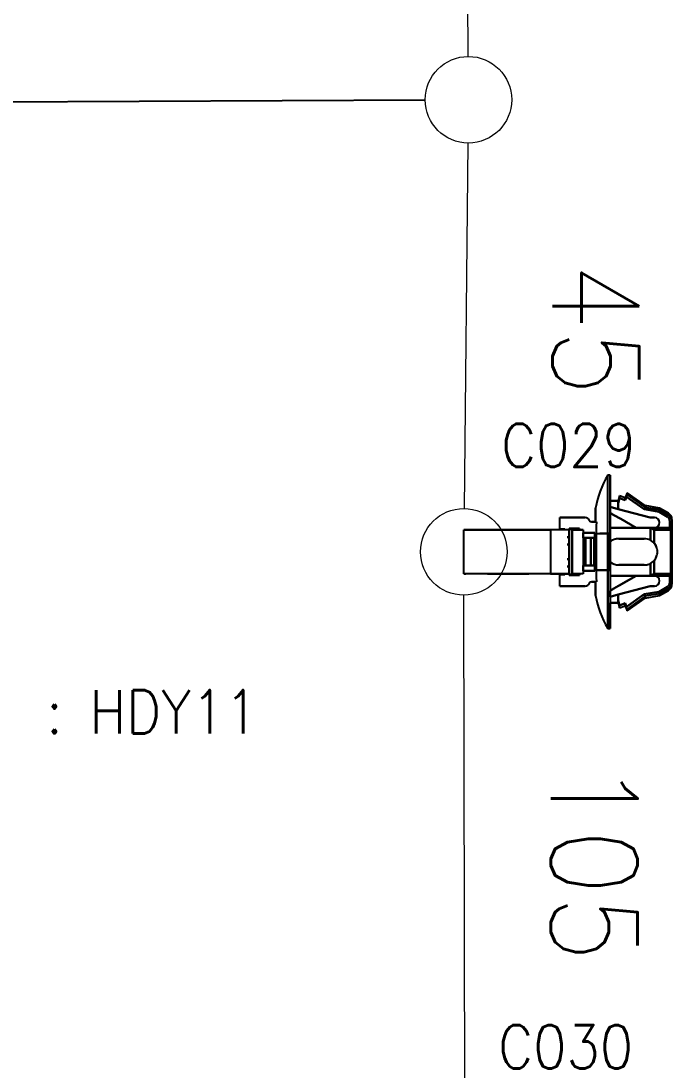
# Model space of a CAD drawing. Header units: inches. Extents: x 47316 to 59086, y 3141 to 11743.
# Drawn here: x 54274.4 to 54312, y 9670.2 to 9730.9 of the extents above; entities that cross this region are included whole.
import ezdxf

# ---------------------------------------------------------------- set-up
doc = ezdxf.new("R2010")
doc.units = ezdxf.units.IN
doc.header["$MEASUREMENT"] = 0
doc.styles.get("Standard").update_dxf_attribs({"font": ''})
doc.styles.get('Standard').set_extended_font_data('SimSun')
doc.linetypes.add('_VH_FELT_TAPE', pattern='A,0.4,-0.7,["FELT",Standard,S=0.3,R=0,X=-0.5,Y=-0.15],-0.7', length=1.8)
doc.linetypes.add('_VH_SPACE_TAPE_1', pattern='A,0.0001,[17,VeSys.shx,S=0.1,R=0,X=0,Y=0],-0.4,[17,VeSys.shx,S=0.1,R=0,X=0,Y=0],-0.4,[17,VeSys.shx,S=0.1,R=0,X=0,Y=0],-0.4,[18,VeSys.shx,S=0.1,R=0,X=0,Y=0],-0.5,[18,VeSys.shx,S=0.1,R=180,X=0.1,Y=0],-0.1,[17,VeSys.shx,S=0.1,R=0,X=0,Y=0],-0.4,[17,VeSys.shx,S=0.1,R=0,X=0,Y=0],-0.4,[17,VeSys.shx,S=0.1,R=0,X=0,Y=0],-0.4', length=3.0001)

msp = doc.modelspace()

# ---------------------------------------------------------------- linework, layer by layer
at = {"color": 0, "linetype": '_VH_FELT_TAPE', "lineweight": 15, "ltscale": 5}
for p, q in [((54300.014, 9751.052), (54300.248, 9728.809)), ((54300.249, 9723.809), (54300.034, 9702.698)), ((54300.077, 9668.142), (54300.014, 9697.698))]:
    msp.add_line(p, q, dxfattribs=at)
at = {"color": 0, "linetype": '_VH_SPACE_TAPE_1', "lineweight": -3, "ltscale": 5}
msp.add_line((54237.939, 9726.019), (54297.774, 9726.297), dxfattribs=at)
at = {"color": 7, "ltscale": 0.2}
for p, q in [((54308.33, 9701.251), (54308.33, 9704.619)), ((54308.33, 9701.251), (54308.33, 9704.619)), ((54308.457, 9701.251), (54308.457, 9704.619)), ((54308.457, 9704.619), (54308.457, 9701.251)), ((54308.33, 9695.778), (54308.33, 9699.146)), ((54308.33, 9699.146), (54308.33, 9695.778)), ((54308.457, 9699.146), (54308.457, 9695.778)), ((54308.457, 9699.146), (54308.457, 9695.778))]:
    msp.add_line(p, q, dxfattribs=at)
at = {"color": 7, "ltscale": 0.0075}
for p, q in [((54308.33, 9704.619), (54308.457, 9704.619)), ((54308.457, 9704.619), (54308.33, 9704.619)), ((54311.909, 9701.94), (54312.035, 9701.94)), ((54311.909, 9701.94), (54312.035, 9701.94)), ((54312.035, 9701.588), (54311.909, 9701.588)), ((54306.099, 9701.04), (54305.973, 9701.04)), ((54305.973, 9701.04), (54306.099, 9701.04)), ((54308.33, 9701.251), (54308.457, 9701.251)), ((54308.457, 9701.251), (54308.33, 9701.251)), ((54305.973, 9700.619), (54306.099, 9700.619)), ((54306.099, 9700.619), (54305.973, 9700.619)), ((54306.099, 9699.777), (54305.973, 9699.777)), ((54305.973, 9699.777), (54306.099, 9699.777)), ((54305.973, 9699.356), (54306.099, 9699.356)), ((54306.099, 9699.356), (54305.973, 9699.356)), ((54308.457, 9699.146), (54308.33, 9699.146)), ((54308.33, 9699.146), (54308.457, 9699.146)), ((54312.035, 9698.457), (54311.909, 9698.457)), ((54312.035, 9698.457), (54311.909, 9698.457)), ((54308.33, 9695.778), (54308.457, 9695.778)), ((54308.457, 9695.778), (54308.33, 9695.778))]:
    msp.add_line(p, q, dxfattribs=at)
at = {"color": 7, "ltscale": 0.087396}
for p, q in [((54308.457, 9704.619), (54308.457, 9703.147)), ((54308.457, 9695.778), (54308.457, 9697.25)), ((54308.457, 9695.778), (54308.457, 9697.25))]:
    msp.add_line(p, q, dxfattribs=at)
at = {"color": 7, "ltscale": 0.0875}
for p, q in [((54308.457, 9703.145), (54308.457, 9704.619)), ((54310.435, 9700.956), (54308.962, 9700.956)), ((54308.962, 9700.956), (54310.435, 9700.956)), ((54308.962, 9699.441), (54310.435, 9699.441)), ((54310.435, 9699.441), (54308.962, 9699.441)), ((54310.435, 9699.441), (54308.962, 9699.441))]:
    msp.add_line(p, q, dxfattribs=at)
at = {"color": 7, "ltscale": 0.018183}
msp.add_line((54309.004, 9703.44), (54308.92, 9703.145), dxfattribs=at)
at = {"color": 7, "ltscale": 0.018199}
for p, q in [((54308.92, 9703.003), (54309.004, 9703.298)), ((54309.004, 9703.298), (54308.92, 9703.003)), ((54308.92, 9697.394), (54309.004, 9697.099)), ((54309.004, 9697.099), (54308.92, 9697.394))]:
    msp.add_line(p, q, dxfattribs=at)
at = {"color": 7, "ltscale": 0.008429}
for p, q in [((54309.004, 9703.298), (54309.004, 9703.44)), ((54309.32, 9697.225), (54309.32, 9697.083))]:
    msp.add_line(p, q, dxfattribs=at)
at = {"color": 7, "ltscale": 0.020195}
for p, q in [((54309.32, 9703.314), (54309.004, 9703.44)), ((54309.004, 9703.298), (54309.32, 9703.172)), ((54309.32, 9703.172), (54309.004, 9703.298)), ((54309.004, 9697.099), (54309.32, 9697.225)), ((54309.32, 9697.225), (54309.004, 9697.099)), ((54309.004, 9696.957), (54309.32, 9697.083))]:
    msp.add_line(p, q, dxfattribs=at)
at = {"color": 7, "ltscale": 0.008438}
msp.add_line((54309.004, 9703.44), (54309.004, 9703.298), dxfattribs=at)
at = {"color": 7, "ltscale": 0.002185}
msp.add_line((54309.004, 9703.37), (54309.004, 9703.407), dxfattribs=at)
at = {"color": 7, "ltscale": 0.019}
msp.add_line((54309.446, 9703.608), (54309.32, 9703.314), dxfattribs=at)
at = {"color": 7, "ltscale": 0.013619}
for p, q in [((54309.32, 9703.172), (54309.41, 9703.382)), ((54309.41, 9703.382), (54309.32, 9703.172)), ((54309.32, 9697.225), (54309.41, 9697.014)), ((54309.41, 9697.014), (54309.32, 9697.225))]:
    msp.add_line(p, q, dxfattribs=at)
at = {"color": 7, "ltscale": 0.0009}
msp.add_line((54309.32, 9703.299), (54309.32, 9703.314), dxfattribs=at)
at = {"color": 7, "ltscale": 0.000912}
for p, q in [((54309.32, 9703.313), (54309.32, 9703.298)), ((54309.004, 9696.973), (54309.004, 9696.957))]:
    msp.add_line(p, q, dxfattribs=at)
at = {"color": 7, "ltscale": 0.002856}
msp.add_line((54309.32, 9703.308), (54309.32, 9703.26), dxfattribs=at)
at = {"color": 7, "ltscale": 0.002869}
msp.add_line((54309.32, 9703.26), (54309.32, 9703.308), dxfattribs=at)
at = {"color": 7, "ltscale": 0.002832}
msp.add_line((54309.32, 9703.251), (54309.32, 9703.299), dxfattribs=at)
at = {"color": 7, "ltscale": 0.00282}
for p, q in [((54309.32, 9703.298), (54309.32, 9703.251)), ((54309.004, 9697.02), (54309.004, 9696.973))]:
    msp.add_line(p, q, dxfattribs=at)
at = {"color": 7, "ltscale": 0.074459}
for p, q in [((54309.41, 9703.382), (54310.43, 9702.654)), ((54310.43, 9702.654), (54309.41, 9703.382)), ((54309.41, 9697.014), (54310.43, 9697.743)), ((54310.43, 9697.743), (54309.41, 9697.014))]:
    msp.add_line(p, q, dxfattribs=at)
at = {"color": 7, "ltscale": 4.3e-05}
msp.add_line((54309.446, 9703.608), (54309.446, 9703.607), dxfattribs=at)
at = {"color": 7, "ltscale": 0.075271}
for p, q in [((54310.477, 9702.871), (54309.446, 9703.608)), ((54309.446, 9703.504), (54310.477, 9702.768)), ((54310.477, 9702.768), (54309.446, 9703.504)), ((54310.477, 9697.629), (54309.446, 9696.892)), ((54309.446, 9696.789), (54310.477, 9697.525))]:
    msp.add_line(p, q, dxfattribs=at)
at = {"color": 7, "ltscale": 4.9e-05}
msp.add_line((54309.446, 9703.608), (54309.446, 9703.607), dxfattribs=at)
at = {"color": 7, "ltscale": 0.000903}
msp.add_line((54309.446, 9703.607), (54309.446, 9703.592), dxfattribs=at)
at = {"color": 7, "ltscale": 0.000916}
msp.add_line((54309.446, 9703.607), (54309.446, 9703.592), dxfattribs=at)
at = {"color": 7, "ltscale": 0.005222}
msp.add_line((54309.446, 9703.592), (54309.446, 9703.504), dxfattribs=at)
at = {"color": 7, "ltscale": 0.005249}
msp.add_line((54309.446, 9703.592), (54309.446, 9703.504), dxfattribs=at)
at = {"color": 7, "ltscale": 0.047501}
for p, q in [((54307.615, 9702.724), (54307.615, 9701.924)), ((54307.615, 9701.924), (54307.615, 9702.724)), ((54307.615, 9698.472), (54307.615, 9697.672)), ((54307.615, 9697.672), (54307.615, 9698.472))]:
    msp.add_line(p, q, dxfattribs=at)
at = {"color": 7, "ltscale": 0.027499}
for p, q in [((54308.92, 9703.145), (54308.457, 9703.145)), ((54308.457, 9703.145), (54308.92, 9703.145)), ((54308.92, 9697.251), (54308.457, 9697.251)), ((54308.457, 9697.251), (54308.92, 9697.251))]:
    msp.add_line(p, q, dxfattribs=at)
at = {"color": 7, "ltscale": 0.028456}
for p, q in [((54308.92, 9702.67), (54308.457, 9702.793)), ((54308.457, 9702.793), (54308.92, 9702.67)), ((54308.92, 9697.727), (54308.457, 9697.604)), ((54308.457, 9697.604), (54308.92, 9697.727))]:
    msp.add_line(p, q, dxfattribs=at)
at = {"color": 7, "ltscale": 0.020602}
for p, q in [((54308.457, 9702.793), (54308.457, 9702.446)), ((54308.457, 9697.604), (54308.457, 9697.951)), ((54308.457, 9697.604), (54308.457, 9697.951))]:
    msp.add_line(p, q, dxfattribs=at)
at = {"color": 7, "ltscale": 0.020749}
msp.add_line((54308.457, 9702.444), (54308.457, 9702.793), dxfattribs=at)
at = {"color": 7, "ltscale": 0.000342}
for p, q in [((54308.92, 9703.14), (54308.92, 9703.145)), ((54308.92, 9697.251), (54308.92, 9697.257))]:
    msp.add_line(p, q, dxfattribs=at)
at = {"color": 7, "ltscale": 0.006641}
msp.add_line((54308.92, 9703.145), (54308.92, 9703.034), dxfattribs=at)
at = {"color": 7, "ltscale": 0.002142}
msp.add_line((54308.92, 9703.109), (54308.92, 9703.145), dxfattribs=at)
at = {"color": 7, "ltscale": 0.00033}
for p, q in [((54308.92, 9703.145), (54308.92, 9703.14)), ((54308.92, 9697.257), (54308.92, 9697.251)), ((54309.32, 9697.083), (54309.32, 9697.089))]:
    msp.add_line(p, q, dxfattribs=at)
at = {"color": 7, "ltscale": 0.002136}
msp.add_line((54308.92, 9703.145), (54308.92, 9703.109), dxfattribs=at)
at = {"color": 7, "ltscale": 0.001825}
msp.add_line((54308.92, 9703.14), (54308.92, 9703.109), dxfattribs=at)
at = {"color": 7, "ltscale": 0.003674}
for p, q in [((54308.92, 9703.078), (54308.92, 9703.14)), ((54308.92, 9697.257), (54308.92, 9697.319))]:
    msp.add_line(p, q, dxfattribs=at)
at = {"color": 7, "ltscale": 0.006299}
msp.add_line((54308.92, 9703.003), (54308.92, 9703.109), dxfattribs=at)
at = {"color": 7, "ltscale": 0.006305}
msp.add_line((54308.92, 9703.109), (54308.92, 9703.003), dxfattribs=at)
at = {"color": 7, "ltscale": 0.00329}
msp.add_line((54308.92, 9703.022), (54308.92, 9703.078), dxfattribs=at)
at = {"color": 7, "ltscale": 0.019785}
for p, q in [((54308.92, 9702.67), (54308.92, 9703.003)), ((54308.92, 9703.003), (54308.92, 9702.67)), ((54308.92, 9697.727), (54308.92, 9697.394)), ((54308.92, 9697.394), (54308.92, 9697.727))]:
    msp.add_line(p, q, dxfattribs=at)
at = {"color": 7, "ltscale": 0.11383}
for p, q in [((54310.772, 9702.177), (54308.92, 9702.67)), ((54308.92, 9702.67), (54310.772, 9702.177)), ((54310.772, 9698.22), (54308.92, 9697.727)), ((54308.92, 9697.727), (54310.772, 9698.22))]:
    msp.add_line(p, q, dxfattribs=at)
at = {"color": 7, "ltscale": 0.004715}
msp.add_line((54309.32, 9703.172), (54309.32, 9703.251), dxfattribs=at)
at = {"color": 7, "ltscale": 0.004687}
msp.add_line((54309.32, 9703.251), (54309.32, 9703.172), dxfattribs=at)
at = {"color": 7, "ltscale": 0.004321}
for p, q in [((54310.458, 9702.721), (54310.43, 9702.654)), ((54310.43, 9702.654), (54310.458, 9702.721)), ((54310.43, 9697.743), (54310.458, 9697.676)), ((54310.458, 9697.676), (54310.43, 9697.743))]:
    msp.add_line(p, q, dxfattribs=at)
at = {"color": 7, "ltscale": 0.000205}
for p, q in [((54310.46, 9702.724), (54310.458, 9702.721)), ((54310.458, 9702.721), (54310.46, 9702.724)), ((54310.458, 9697.676), (54310.46, 9697.673)), ((54310.46, 9697.673), (54310.458, 9697.676))]:
    msp.add_line(p, q, dxfattribs=at)
at = {"color": 7, "ltscale": 0.002621}
for p, q in [((54310.477, 9702.765), (54310.46, 9702.724)), ((54310.46, 9702.724), (54310.477, 9702.765)), ((54310.46, 9697.673), (54310.477, 9697.632)), ((54310.477, 9697.632), (54310.46, 9697.673))]:
    msp.add_line(p, q, dxfattribs=at)
at = {"color": 7, "ltscale": 0.006168}
for p, q in [((54310.477, 9702.768), (54310.477, 9702.871)), ((54310.477, 9702.871), (54310.477, 9702.768))]:
    msp.add_line(p, q, dxfattribs=at)
at = {"color": 7, "ltscale": 0.05076}
for p, q in [((54311.319, 9702.724), (54310.477, 9702.871)), ((54310.477, 9697.525), (54311.319, 9697.673))]:
    msp.add_line(p, q, dxfattribs=at)
at = {"color": 7, "ltscale": 0.050773}
for p, q in [((54310.477, 9702.765), (54311.319, 9702.617)), ((54311.319, 9702.617), (54310.477, 9702.765)), ((54311.319, 9697.78), (54310.477, 9697.632))]:
    msp.add_line(p, q, dxfattribs=at)
at = {"color": 7, "ltscale": 0.006223}
for p, q in [((54311.319, 9702.724), (54311.319, 9702.619)), ((54311.319, 9702.724), (54311.319, 9702.619)), ((54311.319, 9697.673), (54311.319, 9697.778))]:
    msp.add_line(p, q, dxfattribs=at)
at = {"color": 7, "ltscale": 0.034946}
for p, q in [((54311.827, 9702.426), (54311.319, 9702.724)), ((54311.319, 9697.673), (54311.827, 9697.971))]:
    msp.add_line(p, q, dxfattribs=at)
at = {"color": 7, "ltscale": 0.025}
for p, q in [((54305.973, 9702.177), (54305.552, 9702.177)), ((54306.093, 9700.619), (54306.093, 9701.04)), ((54306.093, 9700.619), (54306.093, 9701.04)), ((54306.099, 9700.619), (54306.099, 9701.04)), ((54306.093, 9699.356), (54306.093, 9699.777)), ((54306.093, 9699.356), (54306.093, 9699.777))]:
    msp.add_line(p, q, dxfattribs=at)
at = {"color": 7, "ltscale": 0.039999}
for p, q in [((54305.552, 9701.504), (54305.552, 9702.177)), ((54305.552, 9701.504), (54305.552, 9702.177)), ((54305.552, 9698.22), (54305.552, 9698.893)), ((54305.552, 9698.22), (54305.552, 9698.893))]:
    msp.add_line(p, q, dxfattribs=at)
at = {"color": 7, "ltscale": 0.022501}
for p, q in [((54305.552, 9702.177), (54305.931, 9702.177)), ((54305.552, 9702.177), (54305.931, 9702.177)), ((54305.552, 9698.22), (54305.931, 9698.22)), ((54305.931, 9698.22), (54305.552, 9698.22))]:
    msp.add_line(p, q, dxfattribs=at)
at = {"color": 7, "ltscale": 0.064999}
for p, q in [((54305.931, 9702.177), (54307.025, 9702.177)), ((54305.931, 9702.177), (54307.025, 9702.177)), ((54305.931, 9698.22), (54307.025, 9698.22)), ((54307.025, 9698.22), (54305.931, 9698.22))]:
    msp.add_line(p, q, dxfattribs=at)
at = {"color": 7, "ltscale": 0.0625}
msp.add_line((54307.025, 9702.177), (54305.973, 9702.177), dxfattribs=at)
at = {"color": 7, "ltscale": 0.015289}
msp.add_line((54308.68, 9702.318), (54308.456, 9702.444), dxfattribs=at)
at = {"color": 7, "ltscale": 0.015242}
for p, q in [((54308.456, 9702.444), (54308.68, 9702.318)), ((54308.68, 9698.079), (54308.456, 9697.953))]:
    msp.add_line(p, q, dxfattribs=at)
at = {"color": 7, "ltscale": 0.02697}
msp.add_line((54309.075, 9702.094), (54308.68, 9702.318), dxfattribs=at)
at = {"color": 7, "ltscale": 0.026985}
for p, q in [((54308.68, 9702.318), (54309.075, 9702.094)), ((54309.075, 9698.303), (54308.68, 9698.079))]:
    msp.add_line(p, q, dxfattribs=at)
at = {"color": 7, "ltscale": 0.065039}
msp.add_line((54309.972, 9701.588), (54309.019, 9702.126), dxfattribs=at)
at = {"color": 7, "ltscale": 0.06116}
msp.add_line((54309.972, 9701.588), (54309.075, 9702.094), dxfattribs=at)
at = {"color": 7, "ltscale": 0.061156}
for p, q in [((54309.075, 9702.094), (54309.972, 9701.588)), ((54309.972, 9698.809), (54309.075, 9698.303))]:
    msp.add_line(p, q, dxfattribs=at)
at = {"color": 7, "ltscale": 0.051095}
for p, q in [((54310.43, 9702.654), (54311.278, 9702.505)), ((54311.278, 9702.505), (54310.43, 9702.654)), ((54310.43, 9697.743), (54311.278, 9697.892)), ((54311.278, 9697.892), (54310.43, 9697.743))]:
    msp.add_line(p, q, dxfattribs=at)
at = {"color": 7, "ltscale": 0.014999}
for p, q in [((54311.025, 9702.177), (54310.772, 9702.177)), ((54310.772, 9702.177), (54311.025, 9702.177)), ((54311.025, 9698.22), (54310.772, 9698.22)), ((54311.025, 9698.22), (54310.772, 9698.22)), ((54310.772, 9698.22), (54311.025, 9698.22))]:
    msp.add_line(p, q, dxfattribs=at)
at = {"color": 7, "ltscale": 0.004276}
for p, q in [((54311.302, 9702.573), (54311.278, 9702.505)), ((54311.278, 9702.505), (54311.303, 9702.573)), ((54311.303, 9697.824), (54311.278, 9697.892)), ((54311.278, 9697.892), (54311.302, 9697.824))]:
    msp.add_line(p, q, dxfattribs=at)
at = {"color": 7, "ltscale": 0.0329}
for p, q in [((54311.278, 9702.505), (54311.755, 9702.224)), ((54311.755, 9702.224), (54311.278, 9702.505)), ((54311.278, 9697.892), (54311.755, 9698.173)), ((54311.755, 9698.173), (54311.278, 9697.892))]:
    msp.add_line(p, q, dxfattribs=at)
at = {"color": 7, "ltscale": 0.002806}
for p, q in [((54311.319, 9702.617), (54311.302, 9702.573)), ((54311.302, 9697.824), (54311.319, 9697.78))]:
    msp.add_line(p, q, dxfattribs=at)
at = {"color": 7, "ltscale": 0.00266}
for p, q in [((54311.304, 9702.575), (54311.319, 9702.617)), ((54311.319, 9697.78), (54311.304, 9697.822))]:
    msp.add_line(p, q, dxfattribs=at)
at = {"color": 7, "ltscale": 0.034208}
for p, q in [((54311.816, 9702.327), (54311.319, 9702.619)), ((54311.816, 9698.07), (54311.319, 9697.778))]:
    msp.add_line(p, q, dxfattribs=at)
at = {"color": 7, "ltscale": 0.000128}
for p, q in [((54311.319, 9702.617), (54311.319, 9702.619)), ((54311.319, 9697.778), (54311.319, 9697.78)), ((54311.319, 9697.78), (54311.319, 9697.778))]:
    msp.add_line(p, q, dxfattribs=at)
at = {"color": 7, "ltscale": 0.034163}
for p, q in [((54311.319, 9702.617), (54311.816, 9702.327)), ((54311.816, 9698.07), (54311.319, 9697.78))]:
    msp.add_line(p, q, dxfattribs=at)
at = {"color": 7, "ltscale": 0.007092}
for p, q in [((54311.755, 9702.224), (54311.816, 9702.327)), ((54311.816, 9702.327), (54311.755, 9702.224)), ((54311.816, 9698.07), (54311.755, 9698.173)), ((54311.755, 9698.173), (54311.816, 9698.07))]:
    msp.add_line(p, q, dxfattribs=at)
at = {"color": 7, "ltscale": 0.005864}
msp.add_line((54311.828, 9702.425), (54311.816, 9702.327), dxfattribs=at)
at = {"color": 7, "ltscale": 0.005865}
for p, q in [((54311.827, 9702.425), (54311.816, 9702.327)), ((54311.816, 9698.07), (54311.827, 9697.971))]:
    msp.add_line(p, q, dxfattribs=at)
at = {"color": 7, "ltscale": 0.015717}
msp.add_line((54312.035, 9702.062), (54312.035, 9701.798), dxfattribs=at)
at = {"color": 7, "ltscale": 0.015729}
msp.add_line((54312.035, 9701.798), (54312.035, 9702.062), dxfattribs=at)
at = {"color": 7, "ltscale": 0.378897}
msp.add_line((54300.009, 9701.461), (54305.009, 9701.461), dxfattribs=at)
at = {"color": 7, "ltscale": 0.15}
for p, q in [((54300.009, 9698.935), (54300.009, 9701.461)), ((54305.009, 9701.461), (54305.009, 9698.935)), ((54305.009, 9701.461), (54305.009, 9698.935)), ((54306.267, 9698.935), (54306.267, 9701.461)), ((54306.267, 9701.461), (54306.267, 9698.935)), ((54306.899, 9701.461), (54306.899, 9698.935)), ((54306.899, 9701.461), (54306.899, 9698.935)), ((54311.972, 9698.935), (54311.972, 9701.461)), ((54311.972, 9701.461), (54311.972, 9698.935))]:
    msp.add_line(p, q, dxfattribs=at)
at = {"color": 7, "ltscale": 0.215019}
msp.add_line((54303.445, 9701.461), (54300.009, 9701.461), dxfattribs=at)
at = {"color": 7, "ltscale": 0.315749}
msp.add_line((54300.009, 9701.461), (54304.577, 9701.461), dxfattribs=at)
at = {"color": 7, "ltscale": 0.378905}
msp.add_line((54305.009, 9701.461), (54300.009, 9701.461), dxfattribs=at)
at = {"color": 7, "ltscale": 0.315758}
msp.add_line((54300.009, 9701.461), (54304.577, 9701.461), dxfattribs=at)
at = {"color": 7, "ltscale": 0.179182}
msp.add_line((54303.273, 9701.461), (54300.256, 9701.461), dxfattribs=at)
at = {"color": 7, "ltscale": 0.026669}
for p, q in [((54303.273, 9701.461), (54303.722, 9701.461)), ((54303.722, 9701.461), (54303.273, 9701.461)), ((54303.445, 9701.461), (54303.894, 9701.461))]:
    msp.add_line(p, q, dxfattribs=at)
at = {"color": 7, "ltscale": 0.108633}
msp.add_line((54305.552, 9701.461), (54303.722, 9701.461), dxfattribs=at)
at = {"color": 7, "ltscale": 0.076392}
msp.add_line((54305.009, 9701.461), (54303.722, 9701.461), dxfattribs=at)
at = {"color": 7, "ltscale": 0.098454}
msp.add_line((54305.552, 9701.461), (54303.894, 9701.461), dxfattribs=at)
at = {"color": 7, "ltscale": 0.057913}
msp.add_line((54305.552, 9701.461), (54304.577, 9701.461), dxfattribs=at)
at = {"color": 7, "ltscale": 0.0644}
for p, q in [((54306.093, 9701.461), (54305.009, 9701.461)), ((54306.093, 9701.461), (54305.009, 9701.461)), ((54305.009, 9698.935), (54306.093, 9698.935)), ((54306.093, 9698.935), (54305.009, 9698.935))]:
    msp.add_line(p, q, dxfattribs=at)
at = {"color": 7, "ltscale": 0.0175}
for p, q in [((54305.552, 9701.504), (54305.846, 9701.504)), ((54305.552, 9701.504), (54305.846, 9701.504)), ((54305.846, 9701.504), (54305.552, 9701.504)), ((54305.552, 9698.893), (54305.846, 9698.893)), ((54305.846, 9698.893), (54305.552, 9698.893))]:
    msp.add_line(p, q, dxfattribs=at)
at = {"color": 7, "ltscale": 0.002499}
for p, q in [((54305.552, 9701.461), (54305.552, 9701.504)), ((54305.846, 9701.504), (54305.846, 9701.461)), ((54305.846, 9701.461), (54305.846, 9701.504)), ((54306.099, 9701.546), (54306.099, 9701.504)), ((54306.099, 9701.546), (54306.099, 9701.504)), ((54306.646, 9701.504), (54306.646, 9701.461)), ((54306.646, 9701.461), (54306.646, 9701.504)), ((54306.646, 9701.504), (54306.646, 9701.461)), ((54305.552, 9698.893), (54305.552, 9698.935)), ((54305.846, 9698.935), (54305.846, 9698.893)), ((54305.846, 9698.893), (54305.846, 9698.935)), ((54306.099, 9698.851), (54306.099, 9698.893)), ((54306.099, 9698.893), (54306.099, 9698.851)), ((54306.099, 9698.893), (54306.099, 9698.851)), ((54306.646, 9698.935), (54306.646, 9698.893)), ((54306.646, 9698.893), (54306.646, 9698.935)), ((54306.646, 9698.935), (54306.646, 9698.893))]:
    msp.add_line(p, q, dxfattribs=at)
at = {"color": 7, "ltscale": 2.6e-05}
for p, q in [((54305.552, 9701.504), (54305.552, 9701.504)), ((54305.552, 9698.893), (54305.552, 9698.893))]:
    msp.add_line(p, q, dxfattribs=at)
at = {"color": 7, "ltscale": 0.000629}
msp.add_line((54306.099, 9701.535), (54306.099, 9701.546), dxfattribs=at)
at = {"color": 7, "ltscale": 0.035001}
for p, q in [((54306.099, 9701.546), (54306.688, 9701.546)), ((54306.688, 9701.546), (54306.099, 9701.546)), ((54308.457, 9701.251), (54307.867, 9701.251)), ((54308.457, 9701.251), (54307.867, 9701.251)), ((54306.688, 9698.851), (54306.099, 9698.851)), ((54306.688, 9698.851), (54306.099, 9698.851)), ((54306.099, 9698.851), (54306.688, 9698.851))]:
    msp.add_line(p, q, dxfattribs=at)
at = {"color": 7, "ltscale": 0.154999}
for p, q in [((54306.099, 9701.504), (54306.099, 9698.893)), ((54306.099, 9698.893), (54306.099, 9701.504))]:
    msp.add_line(p, q, dxfattribs=at)
at = {"color": 7, "ltscale": 0.032501}
for p, q in [((54306.099, 9701.504), (54306.646, 9701.504)), ((54306.099, 9701.504), (54306.646, 9701.504)), ((54306.099, 9698.893), (54306.646, 9698.893)), ((54306.646, 9698.893), (54306.099, 9698.893))]:
    msp.add_line(p, q, dxfattribs=at)
at = {"color": 7, "ltscale": 0.021939}
msp.add_line((54306.099, 9701.504), (54306.469, 9701.504), dxfattribs=at)
at = {"color": 7, "ltscale": 0.0375}
for p, q in [((54306.267, 9701.461), (54306.899, 9701.461)), ((54306.899, 9701.461), (54306.267, 9701.461)), ((54306.899, 9698.935), (54306.267, 9698.935)), ((54306.899, 9698.935), (54306.267, 9698.935))]:
    msp.add_line(p, q, dxfattribs=at)
at = {"color": 7, "ltscale": 0.010562}
msp.add_line((54306.646, 9701.504), (54306.469, 9701.504), dxfattribs=at)
at = {"color": 7, "ltscale": 0.002502}
msp.add_line((54306.688, 9701.461), (54306.646, 9701.461), dxfattribs=at)
at = {"color": 7, "ltscale": 0.004999}
for p, q in [((54306.688, 9701.546), (54306.688, 9701.461)), ((54306.688, 9701.461), (54306.688, 9701.546)), ((54306.688, 9698.935), (54306.688, 9698.851)), ((54306.688, 9698.851), (54306.688, 9698.935))]:
    msp.add_line(p, q, dxfattribs=at)
at = {"color": 7, "ltscale": 0.013786}
msp.add_line((54307.615, 9701.924), (54307.382, 9701.924), dxfattribs=at)
at = {"color": 7, "ltscale": 0.017471}
for p, q in [((54307.677, 9701.924), (54307.382, 9701.924)), ((54307.677, 9698.472), (54307.382, 9698.472))]:
    msp.add_line(p, q, dxfattribs=at)
at = {"color": 7, "ltscale": 0.017476}
for p, q in [((54307.382, 9701.924), (54307.677, 9701.924)), ((54307.382, 9698.472), (54307.677, 9698.472))]:
    msp.add_line(p, q, dxfattribs=at)
at = {"color": 7, "ltscale": 0.00369}
for p, q in [((54307.677, 9701.924), (54307.615, 9701.924)), ((54307.615, 9698.472), (54307.677, 9698.472))]:
    msp.add_line(p, q, dxfattribs=at)
at = {"color": 7, "ltscale": 0.089999}
for p, q in [((54308.457, 9701.588), (54309.972, 9701.588)), ((54309.972, 9701.588), (54308.457, 9701.588)), ((54309.972, 9698.809), (54308.457, 9698.809)), ((54308.457, 9698.809), (54309.972, 9698.809))]:
    msp.add_line(p, q, dxfattribs=at)
at = {"color": 7, "ltscale": 0.040697}
msp.add_line((54309.816, 9701.588), (54309.13, 9701.588), dxfattribs=at)
at = {"color": 7, "ltscale": 0.040701}
msp.add_line((54309.13, 9701.588), (54309.816, 9701.588), dxfattribs=at)
at = {"color": 7, "ltscale": 0.039936}
for p, q in [((54309.972, 9701.588), (54310.645, 9701.588)), ((54310.645, 9701.588), (54309.972, 9701.588)), ((54310.645, 9698.809), (54309.972, 9698.809)), ((54309.972, 9698.809), (54310.645, 9698.809))]:
    msp.add_line(p, q, dxfattribs=at)
at = {"color": 7, "ltscale": 0.048712}
msp.add_line((54310.792, 9701.588), (54309.972, 9701.588), dxfattribs=at)
at = {"color": 7, "ltscale": 0.082565}
for p, q in [((54312.035, 9701.588), (54310.645, 9701.588)), ((54310.645, 9701.588), (54312.035, 9701.588)), ((54310.645, 9698.809), (54312.035, 9698.809)), ((54312.035, 9698.809), (54310.645, 9698.809))]:
    msp.add_line(p, q, dxfattribs=at)
at = {"color": 7, "ltscale": 0.041339}
for p, q in [((54310.786, 9701.566), (54310.786, 9700.87)), ((54310.786, 9700.87), (54310.786, 9701.566)), ((54310.786, 9699.527), (54310.786, 9698.831)), ((54310.786, 9698.831), (54310.786, 9699.527))]:
    msp.add_line(p, q, dxfattribs=at)
at = {"color": 7, "ltscale": 0.002634}
for p, q in [((54310.786, 9701.566), (54310.828, 9701.551)), ((54310.828, 9698.846), (54310.786, 9698.831))]:
    msp.add_line(p, q, dxfattribs=at)
at = {"color": 7, "ltscale": 0.002635}
for p, q in [((54310.828, 9701.551), (54310.786, 9701.566)), ((54310.786, 9698.831), (54310.828, 9698.846))]:
    msp.add_line(p, q, dxfattribs=at)
at = {"color": 7, "ltscale": 0.008279}
msp.add_line((54310.932, 9701.588), (54310.792, 9701.588), dxfattribs=at)
at = {"color": 7, "ltscale": 0.005516}
msp.add_line((54311.025, 9701.588), (54310.932, 9701.588), dxfattribs=at)
at = {"color": 7, "ltscale": 0.044711}
for p, q in [((54310.996, 9700.708), (54310.996, 9701.461)), ((54310.996, 9701.461), (54310.996, 9700.708)), ((54310.996, 9698.935), (54310.996, 9699.688)), ((54310.996, 9699.688), (54310.996, 9698.935))]:
    msp.add_line(p, q, dxfattribs=at)
at = {"color": 7, "ltscale": 0.057954}
for p, q in [((54310.996, 9701.461), (54311.972, 9701.461)), ((54311.972, 9701.461), (54310.996, 9701.461)), ((54311.972, 9698.935), (54310.996, 9698.935)), ((54310.996, 9698.935), (54311.972, 9698.935))]:
    msp.add_line(p, q, dxfattribs=at)
at = {"color": 7, "ltscale": 0.052501}
msp.add_line((54311.909, 9701.588), (54311.025, 9701.588), dxfattribs=at)
at = {"color": 7, "ltscale": 0.020941}
for p, q in [((54311.909, 9701.94), (54311.909, 9701.588)), ((54311.909, 9701.588), (54311.909, 9701.94)), ((54312.035, 9701.588), (54312.035, 9701.94)), ((54312.035, 9701.94), (54312.035, 9701.588)), ((54311.909, 9698.457), (54311.909, 9698.809)), ((54311.909, 9698.809), (54311.909, 9698.457)), ((54312.035, 9698.457), (54312.035, 9698.809)), ((54312.035, 9698.809), (54312.035, 9698.457))]:
    msp.add_line(p, q, dxfattribs=at)
at = {"color": 7, "ltscale": 0.012512}
for p, q in [((54312.035, 9701.587), (54312.035, 9701.798)), ((54312.035, 9698.599), (54312.035, 9698.81))]:
    msp.add_line(p, q, dxfattribs=at)
at = {"color": 7, "ltscale": 0.000995}
for p, q in [((54312.035, 9701.571), (54312.035, 9701.588)), ((54312.035, 9701.588), (54312.035, 9701.571)), ((54312.035, 9698.809), (54312.035, 9698.826)), ((54312.035, 9698.826), (54312.035, 9698.809))]:
    msp.add_line(p, q, dxfattribs=at)
at = {"color": 7, "ltscale": 0.163214}
msp.add_line((54312.035, 9698.824), (54312.035, 9701.573), dxfattribs=at)
at = {"color": 7, "ltscale": 0.163013}
msp.add_line((54312.035, 9701.571), (54312.035, 9698.826), dxfattribs=at)
at = {"color": 7, "ltscale": 0.040002}
for p, q in [((54306.899, 9701.293), (54307.573, 9701.293)), ((54307.573, 9701.293), (54306.899, 9701.293)), ((54307.573, 9699.104), (54306.899, 9699.104)), ((54307.573, 9699.104), (54306.899, 9699.104)), ((54306.899, 9699.104), (54307.573, 9699.104))]:
    msp.add_line(p, q, dxfattribs=at)
at = {"color": 7, "ltscale": 0.017502}
for p, q in [((54306.899, 9700.998), (54306.899, 9701.293)), ((54306.899, 9699.104), (54306.899, 9699.399))]:
    msp.add_line(p, q, dxfattribs=at)
at = {"color": 7, "ltscale": 0.00087}
for p, q in [((54306.914, 9700.998), (54306.899, 9700.998)), ((54306.899, 9700.998), (54306.914, 9700.998)), ((54306.914, 9699.399), (54306.899, 9699.399)), ((54306.899, 9699.399), (54306.914, 9699.399))]:
    msp.add_line(p, q, dxfattribs=at)
at = {"color": 7, "ltscale": 0.023952}
msp.add_line((54307.302, 9700.998), (54306.899, 9700.998), dxfattribs=at)
at = {"color": 7, "ltscale": 0.007443}
for p, q in [((54307.039, 9700.998), (54306.914, 9700.998)), ((54306.914, 9700.998), (54307.039, 9700.998)), ((54307.039, 9699.399), (54306.914, 9699.399)), ((54306.914, 9699.399), (54307.039, 9699.399))]:
    msp.add_line(p, q, dxfattribs=at)
at = {"color": 7, "ltscale": 0.095001}
for p, q in [((54306.914, 9700.998), (54306.914, 9699.399)), ((54306.914, 9699.399), (54306.914, 9700.998)), ((54307.039, 9700.998), (54307.039, 9699.399)), ((54307.039, 9699.399), (54307.039, 9700.998)), ((54307.339, 9699.399), (54307.339, 9700.998)), ((54307.339, 9700.998), (54307.339, 9699.399)), ((54307.548, 9699.399), (54307.548, 9700.998))]:
    msp.add_line(p, q, dxfattribs=at)
at = {"color": 7, "ltscale": 0.017839}
for p, q in [((54307.339, 9700.998), (54307.039, 9700.998)), ((54307.039, 9700.998), (54307.339, 9700.998)), ((54307.339, 9699.399), (54307.039, 9699.399)), ((54307.039, 9699.399), (54307.339, 9699.399))]:
    msp.add_line(p, q, dxfattribs=at)
at = {"color": 7, "ltscale": 0.014789}
msp.add_line((54307.323, 9700.998), (54307.573, 9700.998), dxfattribs=at)
at = {"color": 7, "ltscale": 0.013841}
for p, q in [((54307.572, 9700.998), (54307.339, 9700.998)), ((54307.339, 9699.399), (54307.572, 9699.399))]:
    msp.add_line(p, q, dxfattribs=at)
at = {"color": 7, "ltscale": 0.012407}
for p, q in [((54307.548, 9700.998), (54307.339, 9700.998)), ((54307.548, 9699.399), (54307.339, 9699.399))]:
    msp.add_line(p, q, dxfattribs=at)
at = {"color": 7, "ltscale": 0.129999}
for p, q in [((54307.573, 9701.293), (54307.573, 9699.104)), ((54307.573, 9699.104), (54307.573, 9701.293))]:
    msp.add_line(p, q, dxfattribs=at)
at = {"color": 7, "ltscale": 0.040567}
for p, q in [((54307.647, 9701.251), (54308.33, 9701.251)), ((54307.647, 9699.146), (54308.33, 9699.146))]:
    msp.add_line(p, q, dxfattribs=at)
at = {"color": 7, "ltscale": 0.125}
for p, q in [((54307.647, 9699.146), (54307.647, 9701.251)), ((54307.647, 9701.251), (54307.647, 9699.146)), ((54308.33, 9699.146), (54308.33, 9701.251)), ((54308.33, 9701.251), (54308.33, 9699.146)), ((54308.457, 9699.146), (54308.457, 9701.251)), ((54308.457, 9701.251), (54308.457, 9699.146))]:
    msp.add_line(p, q, dxfattribs=at)
at = {"color": 7, "ltscale": 0.040569}
for p, q in [((54307.647, 9701.251), (54308.33, 9701.251)), ((54308.33, 9699.146), (54307.647, 9699.146))]:
    msp.add_line(p, q, dxfattribs=at)
at = {"color": 7, "ltscale": 0.000322}
msp.add_line((54306.099, 9700.619), (54306.094, 9700.619), dxfattribs=at)
at = {"color": 7, "ltscale": 0.001863}
msp.add_line((54310.975, 9700.731), (54310.996, 9700.708), dxfattribs=at)
at = {"color": 7, "ltscale": 0.000505}
msp.add_line((54310.996, 9700.708), (54310.99, 9700.715), dxfattribs=at)
at = {"color": 7, "ltscale": 0.023056}
msp.add_line((54306.099, 9699.389), (54306.099, 9699.777), dxfattribs=at)
at = {"color": 7, "ltscale": 0.000598}
msp.add_line((54310.996, 9699.688), (54310.989, 9699.681), dxfattribs=at)
at = {"color": 7, "ltscale": 0.000368}
msp.add_line((54306.093, 9699.356), (54306.099, 9699.356), dxfattribs=at)
at = {"color": 7, "ltscale": 0.001447}
msp.add_line((54307.548, 9699.399), (54307.573, 9699.399), dxfattribs=at)
at = {"color": 7, "ltscale": 0.02751}
msp.add_line((54308.33, 9699.146), (54307.867, 9699.146), dxfattribs=at)
msp.add_line((54308.33, 9699.146), (54307.867, 9699.146), dxfattribs=at)
at = {"color": 7, "ltscale": 0.378893}
msp.add_line((54305.009, 9698.935), (54300.009, 9698.935), dxfattribs=at)
at = {"color": 7, "ltscale": 0.0272}
msp.add_line((54300.122, 9698.935), (54300.009, 9698.935), dxfattribs=at)
at = {"color": 7, "ltscale": 0.37888}
msp.add_line((54305.009, 9698.935), (54300.009, 9698.935), dxfattribs=at)
at = {"color": 7, "ltscale": 0.027199}
msp.add_line((54300.009, 9698.935), (54300.122, 9698.935), dxfattribs=at)
at = {"color": 7, "ltscale": 0.142593}
msp.add_line((54303.769, 9698.935), (54301.368, 9698.935), dxfattribs=at)
at = {"color": 7, "ltscale": 0.142589}
msp.add_line((54301.368, 9698.935), (54303.769, 9698.935), dxfattribs=at)
at = {"color": 7, "ltscale": 0.064963}
msp.add_line((54309.02, 9698.271), (54309.972, 9698.809), dxfattribs=at)
at = {"color": 7, "ltscale": 0.061161}
msp.add_line((54309.075, 9698.303), (54309.972, 9698.809), dxfattribs=at)
at = {"color": 7, "ltscale": 0.000399}
msp.add_line((54312.034, 9698.831), (54312.035, 9698.824), dxfattribs=at)
at = {"color": 7, "ltscale": 0.012915}
msp.add_line((54312.035, 9698.382), (54312.035, 9698.599), dxfattribs=at)
at = {"color": 7, "ltscale": 0.006183}
msp.add_line((54312.035, 9698.352), (54312.035, 9698.457), dxfattribs=at)
at = {"color": 7, "ltscale": 0.007248}
msp.add_line((54312.035, 9698.457), (54312.035, 9698.334), dxfattribs=at)
at = {"color": 7, "ltscale": 0.004422}
msp.add_line((54312.035, 9698.456), (54312.035, 9698.382), dxfattribs=at)
at = {"color": 7, "ltscale": 0.015215}
msp.add_line((54308.456, 9697.953), (54308.679, 9698.079), dxfattribs=at)
at = {"color": 7, "ltscale": 0.02701}
msp.add_line((54308.679, 9698.079), (54309.075, 9698.303), dxfattribs=at)
at = {"color": 7, "ltscale": 0.00587}
msp.add_line((54311.828, 9697.971), (54311.816, 9698.07), dxfattribs=at)
at = {"color": 7, "ltscale": 0.001605}
msp.add_line((54312.035, 9698.368), (54312.035, 9698.341), dxfattribs=at)
at = {"color": 7, "ltscale": 0.008441}
for p, q in [((54308.92, 9697.251), (54308.92, 9697.394)), ((54308.92, 9697.394), (54308.92, 9697.251)), ((54309.32, 9697.083), (54309.32, 9697.225))]:
    msp.add_line(p, q, dxfattribs=at)
at = {"color": 7, "ltscale": 0.008432}
msp.add_line((54308.92, 9697.393), (54308.92, 9697.251), dxfattribs=at)
at = {"color": 7, "ltscale": 0.00434}
msp.add_line((54308.92, 9697.319), (54308.92, 9697.392), dxfattribs=at)
at = {"color": 7, "ltscale": 0.002209}
msp.add_line((54308.92, 9697.294), (54308.92, 9697.257), dxfattribs=at)
at = {"color": 7, "ltscale": 0.000286}
for p, q in [((54308.921, 9697.253), (54308.92, 9697.257)), ((54308.92, 9697.257), (54308.921, 9697.253))]:
    msp.add_line(p, q, dxfattribs=at)
at = {"color": 7, "ltscale": 0.018174}
msp.add_line((54308.92, 9697.251), (54309.004, 9696.957), dxfattribs=at)
at = {"color": 7, "ltscale": 0.004291}
msp.add_line((54309.32, 9697.153), (54309.32, 9697.225), dxfattribs=at)
at = {"color": 7, "ltscale": 0.075264}
msp.add_line((54310.477, 9697.629), (54309.446, 9696.893), dxfattribs=at)
at = {"color": 7, "ltscale": 0.050769}
msp.add_line((54311.319, 9697.78), (54310.477, 9697.63), dxfattribs=at)
at = {"color": 7, "ltscale": 0.006165}
for p, q in [((54310.477, 9697.525), (54310.477, 9697.629)), ((54310.477, 9697.525), (54310.477, 9697.629)), ((54309.446, 9696.789), (54309.446, 9696.892))]:
    msp.add_line(p, q, dxfattribs=at)
at = {"color": 7, "ltscale": 0.006219}
msp.add_line((54311.319, 9697.777), (54311.319, 9697.673), dxfattribs=at)
at = {"color": 7, "ltscale": 0.004681}
for p, q in [((54309.004, 9697.02), (54309.004, 9697.099)), ((54309.004, 9697.099), (54309.004, 9697.02))]:
    msp.add_line(p, q, dxfattribs=at)
at = {"color": 7, "ltscale": 0.002823}
msp.add_line((54309.004, 9696.973), (54309.004, 9697.02), dxfattribs=at)
at = {"color": 7, "ltscale": 0.000925}
msp.add_line((54309.004, 9696.957), (54309.004, 9696.973), dxfattribs=at)
at = {"color": 7, "ltscale": 0.003809}
msp.add_line((54309.32, 9697.089), (54309.32, 9697.153), dxfattribs=at)
at = {"color": 7, "ltscale": 0.001593}
msp.add_line((54309.32, 9697.115), (54309.32, 9697.089), dxfattribs=at)
at = {"color": 7, "ltscale": 0.000327}
msp.add_line((54309.32, 9697.089), (54309.32, 9697.083), dxfattribs=at)
at = {"color": 7, "ltscale": 0.019025}
msp.add_line((54309.32, 9697.083), (54309.446, 9696.789), dxfattribs=at)
at = {"color": 7, "ltscale": 0.006177}
msp.add_line((54309.446, 9696.893), (54309.446, 9696.789), dxfattribs=at)
at = {"color": 7}
for points in [[(54312.035, 9701.94), (54312.02, 9702.056), (54311.976, 9702.164), (54311.907, 9702.256), (54311.816, 9702.327)], [(54312.035, 9701.94), (54312.02, 9702.054), (54311.978, 9702.161), (54311.925, 9702.238), (54311.816, 9702.327)], [(54311.142, 9700.472), (54311.103, 9700.558), (54310.996, 9700.708)], [(54310.996, 9699.688), (54311.103, 9699.839), (54311.142, 9699.925)], [(54311.816, 9698.07), (54311.907, 9698.141), (54311.976, 9698.234), (54312.02, 9698.341), (54312.035, 9698.457)], [(54311.816, 9698.07), (54311.892, 9698.126), (54311.954, 9698.197), (54312.007, 9698.3), (54312.035, 9698.457)]]:
    msp.add_lwpolyline(points, dxfattribs=at)
at = {"color": 0, "linetype": 'Continuous', "lineweight": 15}
for centre in [(54300.274, 9726.309), (54300.009, 9700.198)]:
    msp.add_circle(centre, 2.5, dxfattribs=at)
at = {"color": 7}
for centre, radius, start, end in [((54313.019, 9701.765), 5.489, 148.67343, 169.93567), ((54308.799, 9703.645), 0.665, 336.71641, 343.36569), ((54308.829, 9703.634), 0.633, 336.54772, 343.54197), ((54309.241, 9703.52), 0.205, 341.51628, 355.58003), ((54309.243, 9703.52), 0.204, 341.36901, 355.48204), ((54307.025, 9701.924), 0.253, 19.47067, 90.00063), ((54307.025, 9701.924), 0.253, 19.47122, 90), ((54307.025, 9701.924), 0.253, 19.47059, 90.00055), ((54311.025, 9701.882), 0.295, 270.00789, 89.99212), ((54311.025, 9701.882), 0.295, 270.02454, 89.97546), ((54311.514, 9701.852), 0.444, 46.29414, 57.05461), ((54311.606, 9701.971), 0.294, 42.99511, 59.46634), ((54311.608, 9701.971), 0.293, 26.81547, 43.34667), ((54311.591, 9701.957), 0.315, 27.61613, 42.98085), ((54311.605, 9702.058), 0.43, 0.65733, 58.8491), ((54311.587, 9701.952), 0.32, 13.24655, 28.15961), ((54311.57, 9701.946), 0.338, 13.26413, 27.58592), ((54307.383, 9702.051), 0.127, 199.54466, 212.95746), ((54307.383, 9702.052), 0.127, 199.78678, 269.68444), ((54307.383, 9702.051), 0.126, 199.49027, 269.98054), ((54317.525, 9701.213), 9.877, 177.82965, 179.78259), ((54315.378, 9701.252), 7.731, 177.51085, 180.00611), ((54317.525, 9701.213), 9.877, 177.82965, 179.78259), ((54314.998, 9701.271), 7.351, 174.90179, 177.53454), ((54317.323, 9701.11), 9.681, 175.17517, 177.17418), ((54310.645, 9701.112), 0.476, 72.74813, 90.03792), ((54310.649, 9701.135), 0.453, 72.36347, 90.54301), ((54310.485, 9700.725), 0.894, 62.72272, 67.4531), ((54310.488, 9700.733), 0.886, 62.65799, 67.43288), ((54310.266, 9700.312), 1.361, 57.60181, 62.51439), ((54310.278, 9700.333), 1.337, 57.55164, 62.45804), ((54311.379, 9701.924), 0.529, 1.76822, 10.88392), ((54311.549, 9701.941), 0.36, 359.88103, 13.31213), ((54311.657, 9701.742), 0.422, 318.30512, 328.9783), ((54311.646, 9701.75), 0.435, 318.46706, 328.80891), ((54311.87, 9701.613), 0.172, 329.20529, 338.81672), ((54311.87, 9701.612), 0.172, 329.32222, 338.9686), ((54311.974, 9701.576), 0.0617, 335.4196, 356.57636), ((54311.973, 9701.577), 0.0623, 335.41089, 356.316), ((54311.974, 9701.574), 0.0611, 337.77675, 357.33301), ((54311.974, 9701.574), 0.0615, 337.7243, 357.12035), ((54308.961, 9700.199), 0.757, 89.97561, 131.81866), ((54308.966, 9700.188), 0.769, 90.32706, 131.51479), ((54308.962, 9700.194), 0.763, 90.04843, 107.91343), ((54310.435, 9700.198), 0.758, 62.42069, 89.99956), ((54310.435, 9700.193), 0.763, 75.60919, 89.95117), ((54310.432, 9700.192), 0.764, 62.39705, 89.7505), ((54310.433, 9700.196), 0.761, 52.68806, 62.37343), ((54310.433, 9700.19), 0.765, 52.95203, 62.57487), ((54310.455, 9700.218), 0.73, 42.19852, 52.97278), ((54310.435, 9700.197), 0.759, 42.33376, 52.70297), ((54310.426, 9700.196), 0.767, 21.09952, 42.00448), ((54310.435, 9700.198), 0.759, 16.43481, 29.93114), ((54310.436, 9700.196), 0.758, 0.21203, 21.35418), ((54310.424, 9700.198), 0.769, 0.06564, 20.89906), ((54308.961, 9700.198), 0.757, 228.19182, 270.02562), ((54308.961, 9700.197), 0.756, 228.15455, 252.29646), ((54308.966, 9700.209), 0.769, 228.48521, 269.67294), ((54310.455, 9700.179), 0.73, 307.02723, 317.80148), ((54310.435, 9700.199), 0.759, 307.29702, 317.66623), ((54310.426, 9700.201), 0.767, 318.00076, 338.90155), ((54310.434, 9700.199), 0.759, 335.83724, 344.99704), ((54310.435, 9700.199), 0.758, 336.53322, 343.48916), ((54310.436, 9700.201), 0.758, 338.64582, 359.78798), ((54310.424, 9700.199), 0.769, 339.09881, 359.93401), ((54315.377, 9699.145), 7.73, 179.99372, 182.48929), ((54317.525, 9699.183), 9.877, 180.21741, 182.17036), ((54310.432, 9700.204), 0.764, 270.2495, 297.60295), ((54310.435, 9700.198), 0.758, 270.00045, 297.5793), ((54310.435, 9700.204), 0.764, 270.05597, 285.26814), ((54310.435, 9700.198), 0.758, 270.00023, 284.48357), ((54310.435, 9700.204), 0.763, 270.04823, 284.60816), ((54310.433, 9700.207), 0.765, 297.42513, 307.04797), ((54310.433, 9700.201), 0.761, 297.62657, 307.31194), ((54307.383, 9698.345), 0.127, 90.31556, 160.21322), ((54307.383, 9698.346), 0.126, 90.01905, 160.50932), ((54307.383, 9698.346), 0.127, 132.26917, 160.45689), ((54317.323, 9699.287), 9.681, 182.82582, 184.82483), ((54314.999, 9699.126), 7.352, 182.4656, 185.09803), ((54310.645, 9699.285), 0.476, 269.96208, 287.25188), ((54310.649, 9699.262), 0.453, 269.46073, 287.63345), ((54310.488, 9699.664), 0.886, 292.56691, 297.34235), ((54310.485, 9699.672), 0.894, 292.54644, 297.2781), ((54310.266, 9700.085), 1.362, 297.48589, 302.39785), ((54310.278, 9700.064), 1.337, 297.54216, 302.44811), ((54311.025, 9698.514), 0.295, 270.00789, 89.99212), ((54311.025, 9698.514), 0.295, 270.02454, 89.97546), ((54311.379, 9698.473), 0.53, 349.0695, 358.20905), ((54311.549, 9698.456), 0.36, 346.64603, 0.12296), ((54311.656, 9698.654), 0.423, 31.05122, 41.70229), ((54311.645, 9698.646), 0.436, 31.1803, 41.50628), ((54311.87, 9698.784), 0.172, 21.18182, 30.79787), ((54311.87, 9698.784), 0.172, 21.02989, 30.68309), ((54311.974, 9698.823), 0.0611, 2.66673, 22.2213), ((54311.974, 9698.823), 0.0615, 2.87695, 22.27225), ((54307.025, 9698.472), 0.253, 269.99999, 340.52878), ((54307.025, 9698.472), 0.253, 269.99938, 340.52933), ((54311.606, 9698.426), 0.294, 300.52892, 316.96533), ((54311.515, 9698.544), 0.443, 302.9072, 313.70291), ((54311.591, 9698.44), 0.315, 316.97644, 332.3479), ((54311.609, 9698.425), 0.292, 316.60635, 333.18927), ((54311.605, 9698.339), 0.43, 301.1525, 359.34265), ((54311.57, 9698.45), 0.338, 332.37989, 346.69588), ((54311.587, 9698.445), 0.321, 331.83953, 346.76125), ((54313.019, 9698.632), 5.489, 190.06433, 211.32658), ((54313.019, 9698.632), 5.489, 190.06433, 211.32658), ((54308.827, 9696.762), 0.635, 16.48269, 23.44544), ((54308.799, 9696.752), 0.665, 16.64102, 23.28495), ((54309.244, 9696.877), 0.203, 4.38921, 18.61835), ((54309.241, 9696.877), 0.206, 4.44161, 18.47784)]:
    msp.add_arc(centre, radius, start, end, dxfattribs=at)

# ---------------------------------------------------------------- texts
at = {"color": 7, "linetype": '_VH_FELT_TAPE', "lineweight": 18, "ltscale": 5, "char_height": 5, "attachment_point": 1, "rotation": 270}
for s, insert, width in [('\\Fromans.shx;\\W0.9000000000;\\T1.0000000000;\\o\\l45', (54310.141, 9716.897), 8.57143), ('\\Fromans.shx;\\W0.9000000000;\\T1.0000000000;\\o\\l105', (54310.045, 9688.063), 12.85714)]:
    msp.add_mtext(s, dxfattribs=dict(at, insert=insert, width=width))
at = {"color": 21, "linetype": 'Continuous', "lineweight": 15, "char_height": 2.5, "width": 8.67857, "attachment_point": 1}
for s, insert in [('\\Fromans.shx;\\W0.9000000000;\\T1.0000000000;\\o\\lC029', (54302.158, 9707.597)), ('\\Fromans.shx;\\W0.9000000000;\\T1.0000000000;\\o\\lC030', (54301.99, 9672.86))]:
    msp.add_mtext(s, dxfattribs=dict(at, insert=insert))
at = {"color": 42, "linetype": 'Continuous', "lineweight": 15, "insert": (54262.957, 9692.21), "char_height": 2.5, "width": 30.10714, "attachment_point": 1}
msp.add_mtext('\\Fromans.shx;\\W0.9000000000;\\T1.0000000000;\\o\\lClip : 1 : HDY11', dxfattribs=at)

doc.saveas('drawing.dxf')
